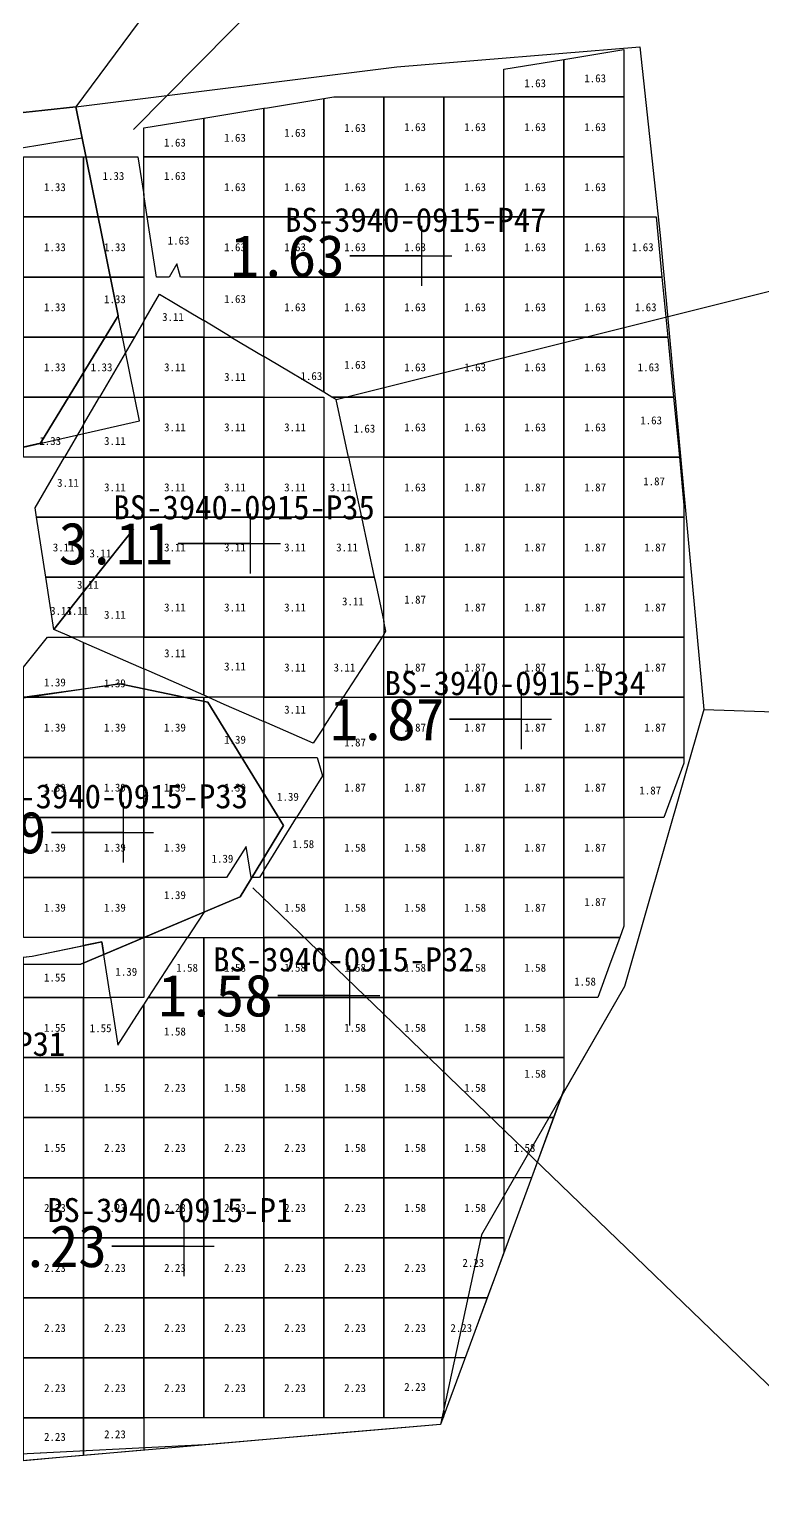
# Model space of a CAD drawing. Header units: metres. Extents: x 470000 to 470123, y 4349633 to 4349734.
# Drawn here: x 470066.02 to 470078.23, y 4349639.13 to 4349663.56 of the extents above; entities that cross this region are included whole.
import ezdxf

# ---------------------------------------------------------------- set-up
doc = ezdxf.new("R2010")
doc.units = ezdxf.units.M
for name, color, linetype in [('1.000-1.500', 5, 'Continuous'), ('1.500-3.000', 1, 'Continuous'), ('3.000-999.000', 2, 'Continuous'), ('点', 7, 'Continuous'), ('爆区方格网', 7, 'Continuous'), ('综合图_历史矿块', 7, 'Continuous'), ('钻孔', 7, 'Continuous')]:
    doc.layers.add(name, color=color, linetype=linetype)
doc.styles.add('CN_TTF', font='simsunb.ttf')

msp = doc.modelspace()

# ---------------------------------------------------------------- linework, layer by layer
at = {"color": 7}
for p, q in [((470067.75, 4349661.895), (470072.99, 4349667.193)), ((470071.126, 4349657.397), (470080.844, 4349659.826)), ((470077.249, 4349652.237), (470096.878, 4349651.601)), ((470069.738, 4349649.264), (470080.249, 4349639.127))]:
    msp.add_line(p, q, dxfattribs=at)
at = {"layer": '1.000-1.500', "color": 5, "lineweight": 30}
for points in [[(470063.283, 4349656.008), (470066.204, 4349656.669), (470067.495, 4349658.791), (470066.788, 4349662.272), (470072.137, 4349662.937), (470076.183, 4349663.27), (470076.521, 4349660.129), (470077.249, 4349652.237), (470075.928, 4349647.622), (470073.547, 4349643.49), (470072.867, 4349640.331), (470068.933, 4349639.99), (470061.268, 4349639.601)], [(470065.205, 4349661.479), (470066.893, 4349661.755), (470066.788, 4349662.272), (470072.137, 4349662.937), (470076.183, 4349663.27), (470076.521, 4349660.129), (470077.249, 4349652.237), (470075.928, 4349647.622), (470073.547, 4349643.49), (470072.867, 4349640.331), (470068.933, 4349639.99), (470061.268, 4349639.601)], [(470062.274, 4349647.979), (470066.875, 4349647.997), (470069.526, 4349649.115), (470070.251, 4349650.304), (470068.988, 4349652.36), (470067.525, 4349652.661), (470062.645, 4349651.953)]]:
    msp.add_lwpolyline(points, dxfattribs=at)
at = {"layer": '1.500-3.000', "color": 1, "lineweight": 30}
for points in [[(470063.283, 4349656.008), (470067.85, 4349657.042), (470066.788, 4349662.272), (470072.137, 4349662.937), (470076.183, 4349663.27), (470076.521, 4349660.129), (470077.249, 4349652.237), (470075.928, 4349647.622), (470073.547, 4349643.49), (470072.867, 4349640.331), (470068.933, 4349639.99), (470061.268, 4349639.601)], [(470063.713, 4349656.105), (470066.204, 4349656.669), (470067.495, 4349658.791), (470066.788, 4349662.272), (470072.137, 4349662.937), (470076.183, 4349663.27), (470076.521, 4349660.129), (470077.249, 4349652.237), (470075.928, 4349647.622), (470073.547, 4349643.49), (470072.867, 4349640.331), (470068.933, 4349639.99), (470061.268, 4349639.601)], [(470063.283, 4349656.008), (470066.204, 4349656.669), (470067.495, 4349658.791), (470066.788, 4349662.272), (470072.137, 4349662.937), (470076.183, 4349663.27), (470076.521, 4349660.129), (470077.249, 4349652.237), (470075.928, 4349647.622), (470074.883, 4349645.808), (470073.796, 4349642.856), (470072.867, 4349640.331), (470071.168, 4349640.183), (470068.517, 4349639.952), (470066.585, 4349639.783), (470065.13, 4349639.656)], [(470062.274, 4349647.979), (470066.875, 4349647.997), (470069.526, 4349649.115), (470070.251, 4349650.304), (470068.988, 4349652.36), (470067.525, 4349652.661), (470065.457, 4349652.361)], [(470064.777, 4349647.989), (470066.062, 4349648.128), (470067.222, 4349648.368), (470067.255, 4349648.157), (470069.526, 4349649.115), (470070.251, 4349650.304), (470068.988, 4349652.36), (470067.525, 4349652.661), (470062.645, 4349651.953)]]:
    msp.add_lwpolyline(points, dxfattribs=at)
at = {"layer": '3.000-999.000', "color": 2, "lineweight": 30}
for points in [[(470063.283, 4349656.008), (470066.204, 4349656.669), (470067.495, 4349658.791), (470066.788, 4349662.272), (470072.137, 4349662.937), (470076.183, 4349663.27), (470076.521, 4349660.129), (470077.249, 4349652.237), (470075.928, 4349647.622), (470073.547, 4349643.49), (470072.867, 4349640.331), (470068.933, 4349639.99), (470061.268, 4349639.601)], [(470062.274, 4349647.979), (470066.875, 4349647.997), (470069.526, 4349649.115), (470070.251, 4349650.304), (470068.988, 4349652.36), (470067.525, 4349652.661), (470062.645, 4349651.953)]]:
    msp.add_lwpolyline(points, dxfattribs=at)
at = {"layer": '点', "color": 138, "true_color": 0x004c4c}
for p, q in [((470072.555, 4349659.291), (470072.555, 4349660.291)), ((470072.055, 4349659.791), (470073.055, 4349659.791)), ((470069.697, 4349654.503), (470069.697, 4349655.503)), ((470069.197, 4349655.003), (470070.197, 4349655.003)), ((470074.213, 4349651.575), (470074.213, 4349652.575)), ((470073.713, 4349652.075), (470074.713, 4349652.075)), ((470067.584, 4349649.69), (470067.584, 4349650.69)), ((470067.084, 4349650.19), (470068.084, 4349650.19)), ((470071.356, 4349646.974), (470071.356, 4349647.974)), ((470070.856, 4349647.474), (470071.856, 4349647.474)), ((470068.592, 4349642.799), (470068.592, 4349643.799)), ((470068.092, 4349643.299), (470069.092, 4349643.299))]:
    msp.add_line(p, q, dxfattribs=at)
at = {"layer": '爆区方格网', "color": 1}
for points in [[(470075.92, 4349662.439), (470074.92, 4349662.439), (470074.92, 4349663.064), (470075.92, 4349663.227), (470075.92, 4349662.439)], [(470074.92, 4349662.439), (470073.92, 4349662.439), (470073.92, 4349662.901), (470074.92, 4349663.064), (470074.92, 4349662.439)], [(470070.92, 4349661.439), (470069.92, 4349661.439), (470069.92, 4349662.249), (470069.984, 4349662.259), (470070.92, 4349662.412), (470070.92, 4349661.439)], [(470071.92, 4349662.439), (470071.92, 4349661.439), (470070.92, 4349661.439), (470070.92, 4349662.412), (470071.089, 4349662.439), (470071.92, 4349662.439)], [(470071.92, 4349661.439), (470071.92, 4349662.439), (470072.92, 4349662.439), (470072.92, 4349661.439), (470071.92, 4349661.439)], [(470072.92, 4349661.439), (470072.92, 4349662.439), (470073.92, 4349662.439), (470073.92, 4349661.439), (470072.92, 4349661.439)], [(470073.92, 4349661.439), (470073.92, 4349662.439), (470074.92, 4349662.439), (470074.92, 4349661.439), (470073.92, 4349661.439)], [(470074.92, 4349661.439), (470074.92, 4349662.439), (470075.92, 4349662.439), (470075.92, 4349661.439), (470074.92, 4349661.439)], [(470069.92, 4349661.439), (470068.92, 4349661.439), (470068.92, 4349662.085), (470069.92, 4349662.249), (470069.92, 4349661.439)], [(470068.92, 4349661.439), (470067.92, 4349661.439), (470067.92, 4349661.922), (470068.92, 4349662.085), (470068.92, 4349661.439)], [(470067.92, 4349661.439), (470068.92, 4349661.439), (470068.92, 4349660.439), (470067.979, 4349660.439), (470067.92, 4349660.811), (470067.92, 4349661.439)], [(470068.92, 4349660.439), (470068.92, 4349661.439), (470069.92, 4349661.439), (470069.92, 4349660.439), (470068.92, 4349660.439)], [(470069.92, 4349660.439), (470069.92, 4349661.439), (470070.92, 4349661.439), (470070.92, 4349660.439), (470069.92, 4349660.439)], [(470070.92, 4349660.439), (470070.92, 4349661.439), (470071.92, 4349661.439), (470071.92, 4349660.439), (470070.92, 4349660.439)], [(470071.92, 4349660.439), (470071.92, 4349661.439), (470072.92, 4349661.439), (470072.92, 4349660.439), (470071.92, 4349660.439)], [(470072.92, 4349660.439), (470072.92, 4349661.439), (470073.92, 4349661.439), (470073.92, 4349660.439), (470072.92, 4349660.439)], [(470073.92, 4349660.439), (470073.92, 4349661.439), (470074.92, 4349661.439), (470074.92, 4349660.439), (470073.92, 4349660.439)], [(470074.92, 4349660.439), (470074.92, 4349661.439), (470075.92, 4349661.439), (470075.92, 4349660.439), (470074.92, 4349660.439)], [(470068.92, 4349660.439), (470068.92, 4349659.439), (470068.536, 4349659.439), (470068.474, 4349659.659), (470068.346, 4349659.439), (470068.136, 4349659.439), (470067.979, 4349660.439), (470068.92, 4349660.439)], [(470068.92, 4349659.439), (470068.92, 4349660.439), (470069.92, 4349660.439), (470069.92, 4349659.439), (470068.92, 4349659.439)], [(470069.92, 4349659.439), (470069.92, 4349660.439), (470070.92, 4349660.439), (470070.92, 4349659.439), (470069.92, 4349659.439)], [(470070.92, 4349659.439), (470070.92, 4349660.439), (470071.92, 4349660.439), (470071.92, 4349659.439), (470070.92, 4349659.439)], [(470071.92, 4349659.439), (470071.92, 4349660.439), (470072.92, 4349660.439), (470072.92, 4349659.439), (470071.92, 4349659.439)], [(470072.92, 4349659.439), (470072.92, 4349660.439), (470073.92, 4349660.439), (470073.92, 4349659.439), (470072.92, 4349659.439)], [(470073.92, 4349659.439), (470073.92, 4349660.439), (470074.92, 4349660.439), (470074.92, 4349659.439), (470073.92, 4349659.439)], [(470074.92, 4349659.439), (470074.92, 4349660.439), (470075.92, 4349660.439), (470075.92, 4349659.439), (470074.92, 4349659.439)], [(470075.92, 4349659.439), (470075.92, 4349660.439), (470076.457, 4349660.439), (470076.553, 4349659.439), (470075.92, 4349659.439)], [(470068.92, 4349659.439), (470069.92, 4349659.439), (470069.92, 4349658.439), (470069.38, 4349658.439), (470068.92, 4349658.714), (470068.92, 4349659.439)], [(470069.92, 4349658.439), (470069.92, 4349659.439), (470070.92, 4349659.439), (470070.92, 4349658.439), (470069.92, 4349658.439)], [(470070.92, 4349658.439), (470070.92, 4349659.439), (470071.92, 4349659.439), (470071.92, 4349658.439), (470070.92, 4349658.439)], [(470071.92, 4349658.439), (470071.92, 4349659.439), (470072.92, 4349659.439), (470072.92, 4349658.439), (470071.92, 4349658.439)], [(470072.92, 4349658.439), (470072.92, 4349659.439), (470073.92, 4349659.439), (470073.92, 4349658.439), (470072.92, 4349658.439)], [(470073.92, 4349658.439), (470073.92, 4349659.439), (470074.92, 4349659.439), (470074.92, 4349658.439), (470073.92, 4349658.439)], [(470074.92, 4349658.439), (470074.92, 4349659.439), (470075.92, 4349659.439), (470075.92, 4349658.439), (470074.92, 4349658.439)], [(470075.92, 4349658.439), (470075.92, 4349659.439), (470076.553, 4349659.439), (470076.65, 4349658.439), (470075.92, 4349658.439)], [(470069.92, 4349658.439), (470070.92, 4349658.439), (470070.92, 4349657.52), (470070.006, 4349658.065), (470069.92, 4349658.117), (470069.92, 4349658.439)], [(470070.92, 4349658.439), (470071.92, 4349658.439), (470071.92, 4349657.439), (470071.055, 4349657.439), (470070.92, 4349657.52), (470070.92, 4349658.439)], [(470071.92, 4349657.439), (470071.92, 4349658.439), (470072.92, 4349658.439), (470072.92, 4349657.439), (470071.92, 4349657.439)], [(470072.92, 4349657.439), (470072.92, 4349658.439), (470073.92, 4349658.439), (470073.92, 4349657.439), (470072.92, 4349657.439)], [(470073.92, 4349657.439), (470073.92, 4349658.439), (470074.92, 4349658.439), (470074.92, 4349657.439), (470073.92, 4349657.439)], [(470074.92, 4349657.439), (470074.92, 4349658.439), (470075.92, 4349658.439), (470075.92, 4349657.439), (470074.92, 4349657.439)], [(470075.92, 4349657.439), (470075.92, 4349658.439), (470076.65, 4349658.439), (470076.746, 4349657.439), (470075.92, 4349657.439)], [(470071.92, 4349657.439), (470071.92, 4349656.439), (470071.332, 4349656.439), (470071.126, 4349657.397), (470071.055, 4349657.439), (470071.92, 4349657.439)], [(470071.92, 4349656.439), (470071.92, 4349657.439), (470072.92, 4349657.439), (470072.92, 4349656.439), (470071.92, 4349656.439)], [(470072.92, 4349656.439), (470072.92, 4349657.439), (470073.92, 4349657.439), (470073.92, 4349656.439), (470072.92, 4349656.439)], [(470073.92, 4349656.439), (470073.92, 4349657.439), (470074.92, 4349657.439), (470074.92, 4349656.439), (470073.92, 4349656.439)], [(470074.92, 4349656.439), (470074.92, 4349657.439), (470075.92, 4349657.439), (470075.92, 4349656.439), (470074.92, 4349656.439)], [(470075.92, 4349656.439), (470075.92, 4349657.439), (470076.746, 4349657.439), (470076.821, 4349656.671), (470076.843, 4349656.439), (470075.92, 4349656.439)], [(470071.92, 4349655.439), (470071.92, 4349656.439), (470072.92, 4349656.439), (470072.92, 4349655.439), (470071.92, 4349655.439)], [(470072.92, 4349655.439), (470072.92, 4349656.439), (470073.92, 4349656.439), (470073.92, 4349655.439), (470072.92, 4349655.439)], [(470073.92, 4349655.439), (470073.92, 4349656.439), (470074.92, 4349656.439), (470074.92, 4349655.439), (470073.92, 4349655.439)], [(470074.92, 4349655.439), (470074.92, 4349656.439), (470075.92, 4349656.439), (470075.92, 4349655.439), (470074.92, 4349655.439)], [(470076.92, 4349655.439), (470075.92, 4349655.439), (470075.92, 4349656.439), (470076.843, 4349656.439), (470076.92, 4349655.641), (470076.92, 4349655.439)], [(470071.92, 4349654.439), (470071.92, 4349655.439), (470072.92, 4349655.439), (470072.92, 4349654.439), (470071.92, 4349654.439)], [(470072.92, 4349654.439), (470072.92, 4349655.439), (470073.92, 4349655.439), (470073.92, 4349654.439), (470072.92, 4349654.439)], [(470073.92, 4349654.439), (470073.92, 4349655.439), (470074.92, 4349655.439), (470074.92, 4349654.439), (470073.92, 4349654.439)], [(470074.92, 4349654.439), (470074.92, 4349655.439), (470075.92, 4349655.439), (470075.92, 4349654.439), (470074.92, 4349654.439)], [(470075.92, 4349654.439), (470075.92, 4349655.439), (470076.92, 4349655.439), (470076.92, 4349654.439), (470075.92, 4349654.439)], [(470071.92, 4349654.439), (470072.92, 4349654.439), (470072.92, 4349653.439), (470071.92, 4349653.439), (470071.92, 4349653.485), (470071.955, 4349653.539), (470071.92, 4349653.701), (470071.92, 4349654.439)], [(470072.92, 4349653.439), (470072.92, 4349654.439), (470073.92, 4349654.439), (470073.92, 4349653.439), (470072.92, 4349653.439)], [(470073.92, 4349653.439), (470073.92, 4349654.439), (470074.92, 4349654.439), (470074.92, 4349653.439), (470073.92, 4349653.439)], [(470074.92, 4349653.439), (470074.92, 4349654.439), (470075.92, 4349654.439), (470075.92, 4349653.439), (470074.92, 4349653.439)], [(470075.92, 4349653.439), (470075.92, 4349654.439), (470076.92, 4349654.439), (470076.92, 4349653.439), (470075.92, 4349653.439)], [(470071.92, 4349652.439), (470071.92, 4349653.439), (470072.92, 4349653.439), (470072.92, 4349652.439), (470071.92, 4349652.439)], [(470072.92, 4349652.439), (470072.92, 4349653.439), (470073.92, 4349653.439), (470073.92, 4349652.439), (470072.92, 4349652.439)], [(470073.92, 4349652.439), (470073.92, 4349653.439), (470074.92, 4349653.439), (470074.92, 4349652.439), (470073.92, 4349652.439)], [(470074.92, 4349652.439), (470074.92, 4349653.439), (470075.92, 4349653.439), (470075.92, 4349652.439), (470074.92, 4349652.439)], [(470075.92, 4349652.439), (470075.92, 4349653.439), (470076.92, 4349653.439), (470076.92, 4349652.439), (470075.92, 4349652.439)], [(470071.92, 4349652.439), (470071.92, 4349651.439), (470070.92, 4349651.439), (470070.92, 4349651.943), (470071.242, 4349652.439), (470071.92, 4349652.439)], [(470071.92, 4349651.439), (470071.92, 4349652.439), (470072.92, 4349652.439), (470072.92, 4349651.439), (470071.92, 4349651.439)], [(470072.92, 4349651.439), (470072.92, 4349652.439), (470073.92, 4349652.439), (470073.92, 4349651.439), (470072.92, 4349651.439)], [(470073.92, 4349651.439), (470073.92, 4349652.439), (470074.92, 4349652.439), (470074.92, 4349651.439), (470073.92, 4349651.439)], [(470074.92, 4349651.439), (470074.92, 4349652.439), (470075.92, 4349652.439), (470075.92, 4349651.439), (470074.92, 4349651.439)], [(470075.92, 4349651.439), (470075.92, 4349652.439), (470076.92, 4349652.439), (470076.92, 4349651.439), (470075.92, 4349651.439)], [(470070.92, 4349650.439), (470070.92, 4349651.439), (470071.92, 4349651.439), (470071.92, 4349650.439), (470070.92, 4349650.439)], [(470071.92, 4349650.439), (470071.92, 4349651.439), (470072.92, 4349651.439), (470072.92, 4349650.439), (470071.92, 4349650.439)], [(470072.92, 4349650.439), (470072.92, 4349651.439), (470073.92, 4349651.439), (470073.92, 4349650.439), (470072.92, 4349650.439)], [(470073.92, 4349650.439), (470073.92, 4349651.439), (470074.92, 4349651.439), (470074.92, 4349650.439), (470073.92, 4349650.439)], [(470074.92, 4349650.439), (470074.92, 4349651.439), (470075.92, 4349651.439), (470075.92, 4349650.439), (470074.92, 4349650.439)], [(470075.92, 4349650.439), (470075.92, 4349651.439), (470076.92, 4349651.439), (470076.92, 4349651.343), (470076.587, 4349650.439), (470075.92, 4349650.439)], [(470070.92, 4349650.439), (470070.92, 4349649.439), (470069.92, 4349649.439), (470069.92, 4349649.557), (470070.468, 4349650.439), (470070.92, 4349650.439)], [(470070.92, 4349649.439), (470070.92, 4349650.439), (470071.92, 4349650.439), (470071.92, 4349649.439), (470070.92, 4349649.439)], [(470071.92, 4349649.439), (470071.92, 4349650.439), (470072.92, 4349650.439), (470072.92, 4349649.439), (470071.92, 4349649.439)], [(470072.92, 4349649.439), (470072.92, 4349650.439), (470073.92, 4349650.439), (470073.92, 4349649.439), (470072.92, 4349649.439)], [(470073.92, 4349649.439), (470073.92, 4349650.439), (470074.92, 4349650.439), (470074.92, 4349649.439), (470073.92, 4349649.439)], [(470074.92, 4349649.439), (470074.92, 4349650.439), (470075.92, 4349650.439), (470075.92, 4349649.439), (470074.92, 4349649.439)], [(470069.92, 4349648.439), (470069.92, 4349649.439), (470070.92, 4349649.439), (470070.92, 4349648.439), (470069.92, 4349648.439)], [(470070.92, 4349648.439), (470070.92, 4349649.439), (470071.92, 4349649.439), (470071.92, 4349648.439), (470070.92, 4349648.439)], [(470071.92, 4349648.439), (470071.92, 4349649.439), (470072.92, 4349649.439), (470072.92, 4349648.439), (470071.92, 4349648.439)], [(470072.92, 4349648.439), (470072.92, 4349649.439), (470073.92, 4349649.439), (470073.92, 4349648.439), (470072.92, 4349648.439)], [(470073.92, 4349648.439), (470073.92, 4349649.439), (470074.92, 4349649.439), (470074.92, 4349648.439), (470073.92, 4349648.439)], [(470074.92, 4349648.439), (470074.92, 4349649.439), (470075.92, 4349649.439), (470075.92, 4349648.626), (470075.851, 4349648.439), (470074.92, 4349648.439)], [(470066.92, 4349647.439), (470065.92, 4349647.439), (470065.92, 4349648.113), (470066.062, 4349648.128), (470066.92, 4349648.306), (470066.92, 4349647.439)], [(470068.92, 4349648.439), (470068.92, 4349647.439), (470068, 4349647.439), (470068.648, 4349648.439), (470068.92, 4349648.439)], [(470068.92, 4349647.439), (470068.92, 4349648.439), (470069.92, 4349648.439), (470069.92, 4349647.439), (470068.92, 4349647.439)], [(470069.92, 4349647.439), (470069.92, 4349648.439), (470070.92, 4349648.439), (470070.92, 4349647.439), (470069.92, 4349647.439)], [(470070.92, 4349647.439), (470070.92, 4349648.439), (470071.92, 4349648.439), (470071.92, 4349647.439), (470070.92, 4349647.439)], [(470071.92, 4349647.439), (470071.92, 4349648.439), (470072.92, 4349648.439), (470072.92, 4349647.439), (470071.92, 4349647.439)], [(470072.92, 4349647.439), (470072.92, 4349648.439), (470073.92, 4349648.439), (470073.92, 4349647.439), (470072.92, 4349647.439)], [(470073.92, 4349647.439), (470073.92, 4349648.439), (470074.92, 4349648.439), (470074.92, 4349647.439), (470073.92, 4349647.439)], [(470074.92, 4349647.439), (470074.92, 4349648.439), (470075.851, 4349648.439), (470075.681, 4349647.976), (470075.483, 4349647.439), (470074.92, 4349647.439)], [(470065.92, 4349646.439), (470065.92, 4349647.439), (470066.92, 4349647.439), (470066.92, 4349646.439), (470065.92, 4349646.439)], [(470067.92, 4349646.439), (470066.92, 4349646.439), (470066.92, 4349647.439), (470067.365, 4349647.439), (470067.487, 4349646.648), (470067.856, 4349647.217), (470067.92, 4349647.316), (470067.92, 4349646.439)], [(470068.92, 4349647.439), (470068.92, 4349646.439), (470067.92, 4349646.439), (470067.92, 4349647.316), (470068, 4349647.439), (470068.92, 4349647.439)], [(470068.92, 4349646.439), (470068.92, 4349647.439), (470069.92, 4349647.439), (470069.92, 4349646.439), (470068.92, 4349646.439)], [(470069.92, 4349646.439), (470069.92, 4349647.439), (470070.92, 4349647.439), (470070.92, 4349646.439), (470069.92, 4349646.439)], [(470070.92, 4349646.439), (470070.92, 4349647.439), (470071.92, 4349647.439), (470071.92, 4349646.439), (470070.92, 4349646.439)], [(470071.92, 4349646.439), (470071.92, 4349647.439), (470072.92, 4349647.439), (470072.92, 4349646.439), (470071.92, 4349646.439)], [(470072.92, 4349646.439), (470072.92, 4349647.439), (470073.92, 4349647.439), (470073.92, 4349646.439), (470072.92, 4349646.439)], [(470073.92, 4349646.439), (470073.92, 4349647.439), (470074.92, 4349647.439), (470074.92, 4349646.439), (470073.92, 4349646.439)], [(470065.92, 4349645.439), (470065.92, 4349646.439), (470066.92, 4349646.439), (470066.92, 4349645.439), (470065.92, 4349645.439)], [(470066.92, 4349645.439), (470066.92, 4349646.439), (470067.92, 4349646.439), (470067.92, 4349645.439), (470066.92, 4349645.439)], [(470067.92, 4349645.439), (470067.92, 4349646.439), (470068.92, 4349646.439), (470068.92, 4349645.439), (470067.92, 4349645.439)], [(470068.92, 4349645.439), (470068.92, 4349646.439), (470069.92, 4349646.439), (470069.92, 4349645.439), (470068.92, 4349645.439)], [(470069.92, 4349645.439), (470069.92, 4349646.439), (470070.92, 4349646.439), (470070.92, 4349645.439), (470069.92, 4349645.439)], [(470070.92, 4349645.439), (470070.92, 4349646.439), (470071.92, 4349646.439), (470071.92, 4349645.439), (470070.92, 4349645.439)], [(470071.92, 4349645.439), (470071.92, 4349646.439), (470072.92, 4349646.439), (470072.92, 4349645.439), (470071.92, 4349645.439)], [(470072.92, 4349645.439), (470072.92, 4349646.439), (470073.92, 4349646.439), (470073.92, 4349645.439), (470072.92, 4349645.439)], [(470073.92, 4349645.439), (470073.92, 4349646.439), (470074.92, 4349646.439), (470074.92, 4349645.909), (470074.747, 4349645.439), (470073.92, 4349645.439)], [(470065.92, 4349644.439), (470065.92, 4349645.439), (470066.92, 4349645.439), (470066.92, 4349644.439), (470065.92, 4349644.439)], [(470066.92, 4349644.439), (470066.92, 4349645.439), (470067.92, 4349645.439), (470067.92, 4349644.439), (470066.92, 4349644.439)], [(470067.92, 4349644.439), (470067.92, 4349645.439), (470068.92, 4349645.439), (470068.92, 4349644.439), (470067.92, 4349644.439)], [(470068.92, 4349644.439), (470068.92, 4349645.439), (470069.92, 4349645.439), (470069.92, 4349644.439), (470068.92, 4349644.439)], [(470069.92, 4349644.439), (470069.92, 4349645.439), (470070.92, 4349645.439), (470070.92, 4349644.439), (470069.92, 4349644.439)], [(470070.92, 4349644.439), (470070.92, 4349645.439), (470071.92, 4349645.439), (470071.92, 4349644.439), (470070.92, 4349644.439)], [(470071.92, 4349644.439), (470071.92, 4349645.439), (470072.92, 4349645.439), (470072.92, 4349644.439), (470071.92, 4349644.439)], [(470072.92, 4349644.439), (470072.92, 4349645.439), (470073.92, 4349645.439), (470073.92, 4349644.439), (470072.92, 4349644.439)], [(470073.92, 4349644.439), (470073.92, 4349645.439), (470074.747, 4349645.439), (470074.379, 4349644.439), (470073.92, 4349644.439)], [(470065.92, 4349643.439), (470065.92, 4349644.439), (470066.92, 4349644.439), (470066.92, 4349643.439), (470065.92, 4349643.439)], [(470066.92, 4349643.439), (470066.92, 4349644.439), (470067.92, 4349644.439), (470067.92, 4349643.439), (470066.92, 4349643.439)], [(470067.92, 4349643.439), (470067.92, 4349644.439), (470068.92, 4349644.439), (470068.92, 4349643.439), (470067.92, 4349643.439)], [(470068.92, 4349643.439), (470068.92, 4349644.439), (470069.92, 4349644.439), (470069.92, 4349643.439), (470068.92, 4349643.439)], [(470069.92, 4349643.439), (470069.92, 4349644.439), (470070.92, 4349644.439), (470070.92, 4349643.439), (470069.92, 4349643.439)], [(470070.92, 4349643.439), (470070.92, 4349644.439), (470071.92, 4349644.439), (470071.92, 4349643.439), (470070.92, 4349643.439)], [(470071.92, 4349643.439), (470071.92, 4349644.439), (470072.92, 4349644.439), (470072.92, 4349643.439), (470071.92, 4349643.439)], [(470072.92, 4349643.439), (470072.92, 4349644.439), (470073.92, 4349644.439), (470073.92, 4349643.439), (470072.92, 4349643.439)], [(470065.92, 4349642.439), (470065.92, 4349643.439), (470066.92, 4349643.439), (470066.92, 4349642.439), (470065.92, 4349642.439)], [(470066.92, 4349642.439), (470066.92, 4349643.439), (470067.92, 4349643.439), (470067.92, 4349642.439), (470066.92, 4349642.439)], [(470067.92, 4349642.439), (470067.92, 4349643.439), (470068.92, 4349643.439), (470068.92, 4349642.439), (470067.92, 4349642.439)], [(470068.92, 4349642.439), (470068.92, 4349643.439), (470069.92, 4349643.439), (470069.92, 4349642.439), (470068.92, 4349642.439)], [(470069.92, 4349642.439), (470069.92, 4349643.439), (470070.92, 4349643.439), (470070.92, 4349642.439), (470069.92, 4349642.439)], [(470070.92, 4349642.439), (470070.92, 4349643.439), (470071.92, 4349643.439), (470071.92, 4349642.439), (470070.92, 4349642.439)], [(470071.92, 4349642.439), (470071.92, 4349643.439), (470072.92, 4349643.439), (470072.92, 4349642.439), (470071.92, 4349642.439)], [(470072.92, 4349642.439), (470072.92, 4349643.439), (470073.92, 4349643.439), (470073.92, 4349643.192), (470073.796, 4349642.856), (470073.643, 4349642.439), (470072.92, 4349642.439)], [(470065.92, 4349641.439), (470065.92, 4349642.439), (470066.92, 4349642.439), (470066.92, 4349641.439), (470065.92, 4349641.439)], [(470066.92, 4349641.439), (470066.92, 4349642.439), (470067.92, 4349642.439), (470067.92, 4349641.439), (470066.92, 4349641.439)], [(470067.92, 4349641.439), (470067.92, 4349642.439), (470068.92, 4349642.439), (470068.92, 4349641.439), (470067.92, 4349641.439)], [(470068.92, 4349641.439), (470068.92, 4349642.439), (470069.92, 4349642.439), (470069.92, 4349641.439), (470068.92, 4349641.439)], [(470069.92, 4349641.439), (470069.92, 4349642.439), (470070.92, 4349642.439), (470070.92, 4349641.439), (470069.92, 4349641.439)], [(470070.92, 4349641.439), (470070.92, 4349642.439), (470071.92, 4349642.439), (470071.92, 4349641.439), (470070.92, 4349641.439)], [(470071.92, 4349641.439), (470071.92, 4349642.439), (470072.92, 4349642.439), (470072.92, 4349641.439), (470071.92, 4349641.439)], [(470072.92, 4349641.439), (470072.92, 4349642.439), (470073.643, 4349642.439), (470073.275, 4349641.439), (470072.92, 4349641.439)], [(470065.92, 4349640.439), (470065.92, 4349641.439), (470066.92, 4349641.439), (470066.92, 4349640.439), (470065.92, 4349640.439)], [(470066.92, 4349640.439), (470066.92, 4349641.439), (470067.92, 4349641.439), (470067.92, 4349640.439), (470066.92, 4349640.439)], [(470067.92, 4349640.439), (470067.92, 4349641.439), (470068.92, 4349641.439), (470068.92, 4349640.439), (470067.92, 4349640.439)], [(470068.92, 4349640.439), (470068.92, 4349641.439), (470069.92, 4349641.439), (470069.92, 4349640.439), (470068.92, 4349640.439)], [(470069.92, 4349640.439), (470069.92, 4349641.439), (470070.92, 4349641.439), (470070.92, 4349640.439), (470069.92, 4349640.439)], [(470070.92, 4349640.439), (470070.92, 4349641.439), (470071.92, 4349641.439), (470071.92, 4349640.439), (470070.92, 4349640.439)], [(470071.92, 4349640.439), (470071.92, 4349641.439), (470072.92, 4349641.439), (470072.92, 4349640.475), (470072.907, 4349640.439), (470071.92, 4349640.439)], [(470065.92, 4349640.439), (470066.92, 4349640.439), (470066.92, 4349639.812), (470066.585, 4349639.783), (470065.92, 4349639.725), (470065.92, 4349640.439)], [(470066.92, 4349640.439), (470067.92, 4349640.439), (470067.92, 4349639.9), (470066.92, 4349639.812), (470066.92, 4349640.439)]]:
    msp.add_lwpolyline(points, close=True, dxfattribs=at)
at = {"layer": '爆区方格网', "color": 5}
for points in [[(470065.92, 4349660.439), (470065.92, 4349661.439), (470066.92, 4349661.439), (470066.92, 4349660.439), (470065.92, 4349660.439)], [(470067.92, 4349660.439), (470066.92, 4349660.439), (470066.92, 4349661.439), (470067.821, 4349661.439), (470067.92, 4349660.811), (470067.92, 4349660.439)], [(470065.92, 4349659.439), (470065.92, 4349660.439), (470066.92, 4349660.439), (470066.92, 4349659.439), (470065.92, 4349659.439)], [(470066.92, 4349659.439), (470066.92, 4349660.439), (470067.92, 4349660.439), (470067.92, 4349659.439), (470066.92, 4349659.439)], [(470065.92, 4349658.439), (470065.92, 4349659.439), (470066.92, 4349659.439), (470066.92, 4349658.439), (470065.92, 4349658.439)], [(470066.92, 4349658.439), (470066.92, 4349659.439), (470067.92, 4349659.439), (470067.92, 4349658.706), (470067.765, 4349658.439), (470066.92, 4349658.439)], [(470065.92, 4349657.439), (470065.92, 4349658.439), (470066.92, 4349658.439), (470066.92, 4349657.439), (470065.92, 4349657.439)], [(470066.92, 4349657.439), (470066.92, 4349658.439), (470067.765, 4349658.439), (470067.184, 4349657.439), (470066.92, 4349657.439)], [(470065.92, 4349656.439), (470065.92, 4349657.439), (470066.92, 4349657.439), (470066.92, 4349656.985), (470066.603, 4349656.439), (470065.92, 4349656.439)], [(470066.92, 4349652.439), (470065.92, 4349652.439), (470065.92, 4349652.942), (470066.317, 4349653.439), (470066.721, 4349653.439), (470066.92, 4349653.352), (470066.92, 4349652.439)], [(470067.92, 4349652.439), (470066.92, 4349652.439), (470066.92, 4349653.352), (470067.92, 4349652.913), (470067.92, 4349652.439)], [(470065.92, 4349651.439), (470065.92, 4349652.439), (470066.92, 4349652.439), (470066.92, 4349651.439), (470065.92, 4349651.439)], [(470066.92, 4349651.439), (470066.92, 4349652.439), (470067.92, 4349652.439), (470067.92, 4349651.439), (470066.92, 4349651.439)], [(470067.92, 4349651.439), (470067.92, 4349652.439), (470068.92, 4349652.439), (470068.92, 4349651.439), (470067.92, 4349651.439)], [(470069.92, 4349651.439), (470068.92, 4349651.439), (470068.92, 4349652.439), (470068.999, 4349652.439), (470069.256, 4349652.326), (470069.92, 4349652.035), (470069.92, 4349651.439)], [(470065.92, 4349650.439), (470065.92, 4349651.439), (470066.92, 4349651.439), (470066.92, 4349650.439), (470065.92, 4349650.439)], [(470066.92, 4349650.439), (470066.92, 4349651.439), (470067.92, 4349651.439), (470067.92, 4349650.439), (470066.92, 4349650.439)], [(470067.92, 4349650.439), (470067.92, 4349651.439), (470068.92, 4349651.439), (470068.92, 4349650.439), (470067.92, 4349650.439)], [(470068.92, 4349650.439), (470068.92, 4349651.439), (470069.92, 4349651.439), (470069.92, 4349650.439), (470068.92, 4349650.439)], [(470069.92, 4349650.439), (470069.92, 4349651.439), (470070.811, 4349651.439), (470070.899, 4349651.133), (470070.468, 4349650.439), (470069.92, 4349650.439)], [(470065.92, 4349649.439), (470065.92, 4349650.439), (470066.92, 4349650.439), (470066.92, 4349649.439), (470065.92, 4349649.439)], [(470066.92, 4349649.439), (470066.92, 4349650.439), (470067.92, 4349650.439), (470067.92, 4349649.439), (470066.92, 4349649.439)], [(470067.92, 4349649.439), (470067.92, 4349650.439), (470068.92, 4349650.439), (470068.92, 4349649.439), (470067.92, 4349649.439)], [(470068.92, 4349649.439), (470068.92, 4349650.439), (470069.92, 4349650.439), (470069.92, 4349649.557), (470069.847, 4349649.439), (470069.711, 4349649.439), (470069.63, 4349649.953), (470069.297, 4349649.439), (470068.92, 4349649.439)], [(470065.92, 4349648.439), (470065.92, 4349649.439), (470066.92, 4349649.439), (470066.92, 4349648.439), (470065.92, 4349648.439)], [(470066.92, 4349648.439), (470066.92, 4349649.439), (470067.92, 4349649.439), (470067.92, 4349648.439), (470066.92, 4349648.439)], [(470067.92, 4349648.439), (470067.92, 4349649.439), (470068.92, 4349649.439), (470068.92, 4349648.858), (470068.816, 4349648.697), (470068.648, 4349648.439), (470067.92, 4349648.439)], [(470066.92, 4349648.439), (470067.92, 4349648.439), (470067.92, 4349647.439), (470067.365, 4349647.439), (470067.222, 4349648.368), (470066.92, 4349648.306), (470066.92, 4349648.439)]]:
    msp.add_lwpolyline(points, close=True, dxfattribs=at)
at = {"layer": '爆区方格网', "color": 2}
for points in [[(470068.92, 4349658.439), (470067.92, 4349658.439), (470067.92, 4349658.706), (470068.181, 4349659.155), (470068.181, 4349659.155), (470068.706, 4349658.841), (470068.92, 4349658.714), (470068.92, 4349658.439)], [(470067.92, 4349657.439), (470067.92, 4349658.439), (470068.92, 4349658.439), (470068.92, 4349657.439), (470067.92, 4349657.439)], [(470069.92, 4349657.439), (470068.92, 4349657.439), (470068.92, 4349658.439), (470069.38, 4349658.439), (470069.92, 4349658.117), (470069.92, 4349657.439)], [(470067.92, 4349657.439), (470067.92, 4349656.439), (470066.92, 4349656.439), (470066.92, 4349656.985), (470067.184, 4349657.439), (470067.92, 4349657.439)], [(470067.92, 4349656.439), (470067.92, 4349657.439), (470068.92, 4349657.439), (470068.92, 4349656.439), (470067.92, 4349656.439)], [(470068.92, 4349656.439), (470068.92, 4349657.439), (470069.92, 4349657.439), (470069.92, 4349656.439), (470068.92, 4349656.439)], [(470069.92, 4349656.439), (470069.92, 4349657.439), (470070.92, 4349657.439), (470070.92, 4349656.439), (470069.92, 4349656.439)], [(470066.92, 4349656.439), (470066.92, 4349655.439), (470066.134, 4349655.439), (470066.111, 4349655.592), (470066.603, 4349656.439), (470066.92, 4349656.439)], [(470066.92, 4349655.439), (470066.92, 4349656.439), (470067.92, 4349656.439), (470067.92, 4349655.439), (470066.92, 4349655.439)], [(470067.92, 4349655.439), (470067.92, 4349656.439), (470068.92, 4349656.439), (470068.92, 4349655.439), (470067.92, 4349655.439)], [(470068.92, 4349655.439), (470068.92, 4349656.439), (470069.92, 4349656.439), (470069.92, 4349655.439), (470068.92, 4349655.439)], [(470069.92, 4349655.439), (470069.92, 4349656.439), (470070.92, 4349656.439), (470070.92, 4349655.439), (470069.92, 4349655.439)], [(470070.92, 4349655.439), (470070.92, 4349656.439), (470071.332, 4349656.439), (470071.547, 4349655.439), (470070.92, 4349655.439)], [(470066.92, 4349655.439), (470066.92, 4349654.439), (470066.288, 4349654.439), (470066.134, 4349655.439), (470066.92, 4349655.439)], [(470066.92, 4349654.439), (470066.92, 4349655.439), (470067.92, 4349655.439), (470067.92, 4349654.439), (470067.114, 4349654.439), (470067.753, 4349655.24), (470067.114, 4349654.439), (470066.92, 4349654.439)], [(470067.92, 4349654.439), (470067.92, 4349655.439), (470068.92, 4349655.439), (470068.92, 4349654.439), (470067.92, 4349654.439)], [(470068.92, 4349654.439), (470068.92, 4349655.439), (470069.92, 4349655.439), (470069.92, 4349654.439), (470068.92, 4349654.439)], [(470069.92, 4349654.439), (470069.92, 4349655.439), (470070.92, 4349655.439), (470070.92, 4349654.439), (470069.92, 4349654.439)], [(470070.92, 4349654.439), (470070.92, 4349655.439), (470071.547, 4349655.439), (470071.762, 4349654.439), (470070.92, 4349654.439)], [(470066.92, 4349654.439), (470066.92, 4349654.196), (470066.422, 4349653.571), (470066.288, 4349654.439), (470066.92, 4349654.439)], [(470067.92, 4349654.439), (470067.92, 4349653.439), (470066.92, 4349653.439), (470066.92, 4349654.196), (470067.114, 4349654.439), (470067.92, 4349654.439)], [(470066.92, 4349654.439), (470067.114, 4349654.439), (470066.92, 4349654.196), (470066.92, 4349654.439)], [(470067.92, 4349653.439), (470067.92, 4349654.439), (470068.92, 4349654.439), (470068.92, 4349653.439), (470067.92, 4349653.439)], [(470068.92, 4349653.439), (470068.92, 4349654.439), (470069.92, 4349654.439), (470069.92, 4349653.439), (470068.92, 4349653.439)], [(470069.92, 4349653.439), (470069.92, 4349654.439), (470070.92, 4349654.439), (470070.92, 4349653.439), (470069.92, 4349653.439)], [(470071.92, 4349653.485), (470071.89, 4349653.439), (470070.92, 4349653.439), (470070.92, 4349654.439), (470071.762, 4349654.439), (470071.775, 4349654.379), (470071.92, 4349653.701), (470071.92, 4349653.485)], [(470066.92, 4349653.439), (470066.721, 4349653.439), (470066.422, 4349653.571), (470066.92, 4349654.196), (470066.92, 4349653.439)], [(470067.92, 4349653.439), (470068.92, 4349653.439), (470068.92, 4349652.474), (470067.92, 4349652.913), (470067.92, 4349653.439)], [(470068.92, 4349653.439), (470069.92, 4349653.439), (470069.92, 4349652.439), (470068.999, 4349652.439), (470068.92, 4349652.474), (470068.92, 4349653.439)], [(470069.92, 4349652.439), (470069.92, 4349653.439), (470070.92, 4349653.439), (470070.92, 4349652.439), (470069.92, 4349652.439)], [(470070.92, 4349652.439), (470070.92, 4349653.439), (470071.89, 4349653.439), (470071.242, 4349652.439), (470070.92, 4349652.439)], [(470069.92, 4349652.439), (470070.92, 4349652.439), (470070.92, 4349651.943), (470070.745, 4349651.673), (470069.92, 4349652.035), (470069.92, 4349652.439)]]:
    msp.add_lwpolyline(points, close=True, dxfattribs=at)
at = {"layer": '综合图_历史矿块', "color": 9}
for points in [[(470059.568, 4349661.496), (470058.789, 4349663.063), (470056.068, 4349663.433), (470051.034, 4349664.014), (470045.693, 4349664.477), (470048.575, 4349669.089), (470049.134, 4349671.432), (470053.013, 4349672.199), (470054.969, 4349670.918), (470057.564, 4349669.703), (470060.242, 4349670.725), (470062.064, 4349672.658), (470063.61, 4349675.309), (470068.58, 4349676.606), (470071.461, 4349674.934), (470071.544, 4349671.081), (470069.538, 4349665.982), (470066.788, 4349662.272), (470059.568, 4349661.496)], [(470053.816, 4349660.878), (470066.788, 4349662.272), (470067.495, 4349658.791), (470066.204, 4349656.669), (470063.283, 4349656.008), (470060.964, 4349655.726), (470057.087, 4349654.869), (470055.414, 4349656.646), (470054.192, 4349658.942), (470053.816, 4349660.878)]]:
    msp.add_lwpolyline(points, close=True, dxfattribs=at)
for points in [[(470063.283, 4349656.008), (470066.204, 4349656.669), (470067.495, 4349658.791), (470066.788, 4349662.272), (470072.137, 4349662.937), (470076.183, 4349663.27), (470076.521, 4349660.129), (470077.249, 4349652.237), (470075.928, 4349647.622), (470073.547, 4349643.49), (470072.867, 4349640.331), (470068.933, 4349639.99), (470061.268, 4349639.601)], [(470059.268, 4349651.538), (470067.525, 4349652.661), (470068.988, 4349652.36), (470070.251, 4349650.304), (470069.526, 4349649.115), (470066.875, 4349647.997), (470062.274, 4349647.979)], [(470062.274, 4349647.979), (470066.875, 4349647.997), (470069.526, 4349649.115), (470070.251, 4349650.304), (470068.988, 4349652.36), (470067.525, 4349652.661), (470062.645, 4349651.953)]]:
    msp.add_lwpolyline(points, dxfattribs=at)
at = {"layer": '钻孔', "color": 1, "lineweight": 35}
for p, q in [((470072.555, 4349659.791), (470071.355, 4349659.791)), ((470074.213, 4349652.075), (470073.013, 4349652.075)), ((470071.356, 4349647.474), (470070.156, 4349647.474)), ((470068.592, 4349643.299), (470067.392, 4349643.299))]:
    msp.add_line(p, q, dxfattribs=at)
at = {"layer": '钻孔', "color": 2, "lineweight": 35}
msp.add_line((470069.697, 4349655.003), (470068.497, 4349655.003), dxfattribs=at)
at = {"layer": '钻孔', "color": 5, "lineweight": 35}
msp.add_line((470067.584, 4349650.19), (470066.384, 4349650.19), dxfattribs=at)

# ---------------------------------------------------------------- texts
at = {"color": 1, "style": 'CN_TTF'}
for s, p in [('1.63', (470074.26, 4349662.6)), ('1.63', (470075.26, 4349662.682)), ('1.63', (470070.26, 4349661.774)), ('1.63', (470071.26, 4349661.855)), ('1.63', (470072.26, 4349661.869)), ('1.63', (470073.26, 4349661.869)), ('1.63', (470074.26, 4349661.869)), ('1.63', (470075.26, 4349661.869)), ('1.63', (470068.26, 4349661.611)), ('1.63', (470069.26, 4349661.692)), ('1.63', (470068.26, 4349661.055)), ('1.63', (470069.26, 4349660.869)), ('1.63', (470070.26, 4349660.869)), ('1.63', (470071.26, 4349660.869)), ('1.63', (470072.26, 4349660.869)), ('1.63', (470073.26, 4349660.869)), ('1.63', (470074.26, 4349660.869)), ('1.63', (470075.26, 4349660.869)), ('1.63', (470068.32, 4349659.979)), ('1.63', (470069.26, 4349659.869)), ('1.63', (470070.26, 4349659.869)), ('1.63', (470071.26, 4349659.869)), ('1.63', (470072.26, 4349659.869)), ('1.63', (470073.26, 4349659.869)), ('1.63', (470074.26, 4349659.869)), ('1.63', (470075.26, 4349659.869)), ('1.63', (470076.052, 4349659.869)), ('1.63', (470069.26, 4349659.006)), ('1.63', (470070.26, 4349658.869)), ('1.63', (470071.26, 4349658.869)), ('1.63', (470072.26, 4349658.869)), ('1.63', (470073.26, 4349658.869)), ('1.63', (470074.26, 4349658.869)), ('1.63', (470075.26, 4349658.869)), ('1.63', (470076.101, 4349658.869)), ('1.63', (470071.26, 4349657.91)), ('1.63', (470072.26, 4349657.869)), ('1.63', (470073.26, 4349657.869)), ('1.63', (470074.26, 4349657.869)), ('1.63', (470075.26, 4349657.869)), ('1.63', (470076.149, 4349657.869)), ('1.63', (470070.532, 4349657.723)), ('1.63', (470076.192, 4349656.985)), ('1.63', (470071.415, 4349656.848)), ('1.63', (470072.26, 4349656.869)), ('1.63', (470073.26, 4349656.869)), ('1.63', (470074.26, 4349656.869)), ('1.63', (470075.26, 4349656.869)), ('1.87', (470076.241, 4349655.97)), ('1.63', (470072.26, 4349655.869)), ('1.87', (470073.26, 4349655.869)), ('1.87', (470074.26, 4349655.869)), ('1.87', (470075.26, 4349655.869)), ('1.87', (470072.26, 4349654.869)), ('1.87', (470073.26, 4349654.869)), ('1.87', (470074.26, 4349654.869)), ('1.87', (470075.26, 4349654.869)), ('1.87', (470076.26, 4349654.869)), ('1.87', (470072.26, 4349654)), ('1.87', (470073.26, 4349653.869)), ('1.87', (470074.26, 4349653.869)), ('1.87', (470075.26, 4349653.869)), ('1.87', (470076.26, 4349653.869)), ('1.87', (470072.26, 4349652.869)), ('1.87', (470073.26, 4349652.869)), ('1.87', (470074.26, 4349652.869)), ('1.87', (470075.26, 4349652.869)), ('1.87', (470076.26, 4349652.869)), ('1.87', (470072.26, 4349651.869)), ('1.87', (470073.26, 4349651.869)), ('1.87', (470074.26, 4349651.869)), ('1.87', (470075.26, 4349651.869)), ('1.87', (470076.26, 4349651.869)), ('1.87', (470071.26, 4349651.621)), ('1.87', (470071.26, 4349650.869)), ('1.87', (470072.26, 4349650.869)), ('1.87', (470073.26, 4349650.869)), ('1.87', (470074.26, 4349650.869)), ('1.87', (470075.26, 4349650.869)), ('1.87', (470076.177, 4349650.821)), ('1.58', (470070.397, 4349649.928)), ('1.58', (470071.26, 4349649.869)), ('1.58', (470072.26, 4349649.869)), ('1.87', (470073.26, 4349649.869)), ('1.87', (470074.26, 4349649.869)), ('1.87', (470075.26, 4349649.869)), ('1.58', (470070.26, 4349648.869)), ('1.58', (470071.26, 4349648.869)), ('1.58', (470072.26, 4349648.869)), ('1.58', (470073.26, 4349648.869)), ('1.87', (470074.26, 4349648.869)), ('1.87', (470075.26, 4349648.963)), ('1.58', (470068.462, 4349647.869)), ('1.58', (470069.26, 4349647.869)), ('1.58', (470070.26, 4349647.869)), ('1.58', (470071.26, 4349647.869)), ('1.58', (470072.26, 4349647.869)), ('1.58', (470073.26, 4349647.869)), ('1.58', (470074.26, 4349647.869)), ('1.55', (470066.26, 4349647.706)), ('1.58', (470075.091, 4349647.638)), ('1.55', (470066.26, 4349646.869)), ('1.55', (470067.022, 4349646.862)), ('1.58', (470069.26, 4349646.869)), ('1.58', (470070.26, 4349646.869)), ('1.58', (470071.26, 4349646.869)), ('1.58', (470072.26, 4349646.869)), ('1.58', (470073.26, 4349646.869)), ('1.58', (470074.26, 4349646.869)), ('1.58', (470068.26, 4349646.807)), ('1.58', (470074.26, 4349646.104)), ('1.55', (470066.26, 4349645.869)), ('1.55', (470067.26, 4349645.869)), ('2.23', (470068.26, 4349645.869)), ('1.58', (470069.26, 4349645.869)), ('1.58', (470070.26, 4349645.869)), ('1.58', (470071.26, 4349645.869)), ('1.58', (470072.26, 4349645.869)), ('1.58', (470073.26, 4349645.869)), ('1.55', (470066.26, 4349644.869)), ('2.23', (470067.26, 4349644.869)), ('2.23', (470068.26, 4349644.869)), ('2.23', (470069.26, 4349644.869)), ('2.23', (470070.26, 4349644.869)), ('1.58', (470071.26, 4349644.869)), ('1.58', (470072.26, 4349644.869)), ('1.58', (470073.26, 4349644.869)), ('1.58', (470074.082, 4349644.869)), ('2.23', (470066.26, 4349643.869)), ('2.23', (470067.26, 4349643.869)), ('2.23', (470068.26, 4349643.869)), ('2.23', (470069.26, 4349643.869)), ('2.23', (470070.26, 4349643.869)), ('2.23', (470071.26, 4349643.869)), ('1.58', (470072.26, 4349643.869)), ('1.58', (470073.26, 4349643.869)), ('2.23', (470073.229, 4349642.954)), ('2.23', (470066.26, 4349642.869)), ('2.23', (470067.26, 4349642.869)), ('2.23', (470068.26, 4349642.869)), ('2.23', (470069.26, 4349642.869)), ('2.23', (470070.26, 4349642.869)), ('2.23', (470071.26, 4349642.869)), ('2.23', (470072.26, 4349642.869)), ('2.23', (470066.26, 4349641.869)), ('2.23', (470067.26, 4349641.869)), ('2.23', (470068.26, 4349641.869)), ('2.23', (470069.26, 4349641.869)), ('2.23', (470070.26, 4349641.869)), ('2.23', (470071.26, 4349641.869)), ('2.23', (470072.26, 4349641.869)), ('2.23', (470073.029, 4349641.869)), ('2.23', (470066.26, 4349640.869)), ('2.23', (470067.26, 4349640.869)), ('2.23', (470068.26, 4349640.869)), ('2.23', (470069.26, 4349640.869)), ('2.23', (470070.26, 4349640.869)), ('2.23', (470071.26, 4349640.869)), ('2.23', (470072.26, 4349640.887)), ('2.23', (470066.26, 4349640.056)), ('2.23', (470067.26, 4349640.099))]:
    msp.add_text(s, height=0.1333, dxfattribs=at).set_placement(p)
at = {"color": 5, "style": 'CN_TTF'}
for s, p in [('1.33', (470067.235, 4349661.055)), ('1.33', (470066.26, 4349660.869)), ('1.33', (470066.26, 4349659.869)), ('1.33', (470067.26, 4349659.869)), ('1.33', (470066.26, 4349658.869)), ('1.33', (470067.26, 4349659.003)), ('1.33', (470066.26, 4349657.869)), ('1.33', (470067.037, 4349657.869)), ('1.33', (470066.181, 4349656.642)), ('1.39', (470066.26, 4349652.621)), ('1.39', (470067.26, 4349652.606)), ('1.39', (470066.26, 4349651.869)), ('1.39', (470067.26, 4349651.869)), ('1.39', (470068.26, 4349651.869)), ('1.39', (470069.26, 4349651.667)), ('1.39', (470066.26, 4349650.869)), ('1.39', (470067.26, 4349650.869)), ('1.39', (470068.26, 4349650.869)), ('1.39', (470069.26, 4349650.869)), ('1.39', (470070.142, 4349650.716)), ('1.39', (470066.26, 4349649.869)), ('1.39', (470067.26, 4349649.869)), ('1.39', (470068.26, 4349649.869)), ('1.39', (470069.051, 4349649.685)), ('1.39', (470068.26, 4349649.079)), ('1.39', (470066.26, 4349648.869)), ('1.39', (470067.26, 4349648.869)), ('1.39', (470067.449, 4349647.802))]:
    msp.add_text(s, height=0.1333, dxfattribs=at).set_placement(p)
at = {"color": 2, "style": 'CN_TTF'}
for p in [(470068.227, 4349658.707), (470068.26, 4349657.869), (470069.26, 4349657.708), (470067.26, 4349656.642), (470068.26, 4349656.869), (470069.26, 4349656.869), (470070.26, 4349656.869), (470066.478, 4349655.945), (470067.26, 4349655.869), (470068.26, 4349655.869), (470069.26, 4349655.869), (470070.26, 4349655.869), (470071.02, 4349655.869), (470066.406, 4349654.869), (470067.017, 4349654.77), (470068.26, 4349654.869), (470069.26, 4349654.869), (470070.26, 4349654.869), (470071.127, 4349654.869), (470066.809, 4349654.247), (470071.224, 4349653.97), (470066.362, 4349653.813), (470066.635, 4349653.813), (470067.26, 4349653.747), (470068.26, 4349653.869), (470069.26, 4349653.869), (470070.26, 4349653.869), (470068.26, 4349653.106), (470069.26, 4349652.886), (470070.26, 4349652.869), (470071.083, 4349652.869), (470070.26, 4349652.167)]:
    msp.add_text('3.11', height=0.1333, dxfattribs=at).set_placement(p)
at = {"layer": '钻孔', "color": 138, "true_color": 0x004c4c, "style": 'CN_TTF'}
for s, p in [('BS-3940-0915-P47', (470070.275, 4349660.191)), ('BS-3940-0915-P35', (470067.417, 4349655.403)), ('BS-3940-0915-P34', (470071.933, 4349652.475)), ('BS-3940-0915-P33', (470065.304, 4349650.59)), ('BS-3940-0915-P32', (470069.076, 4349647.874)), ('BS-3940-0915-P31', (470062.26, 4349646.467)), ('BS-3940-0915-P1', (470066.312, 4349643.699))]:
    msp.add_text(s, height=0.4, dxfattribs=at).set_placement(p)
at = {"layer": '钻孔', "color": 1, "style": 'CN_TTF'}
for s, p in [('1.63', (470069.365, 4349659.441)), ('1.87', (470071.023, 4349651.725)), ('1.58', (470068.166, 4349647.124)), ('2.23', (470065.402, 4349642.949))]:
    msp.add_text(s, height=0.7, dxfattribs=at).set_placement(p)
at = {"layer": '钻孔', "color": 2, "style": 'CN_TTF'}
msp.add_text('3.11', height=0.7, dxfattribs=at).set_placement((470066.507, 4349654.653))
at = {"layer": '钻孔', "color": 5, "style": 'CN_TTF'}
msp.add_text('1.39', height=0.7, dxfattribs=at).set_placement((470064.394, 4349649.84))

doc.saveas('drawing.dxf')
